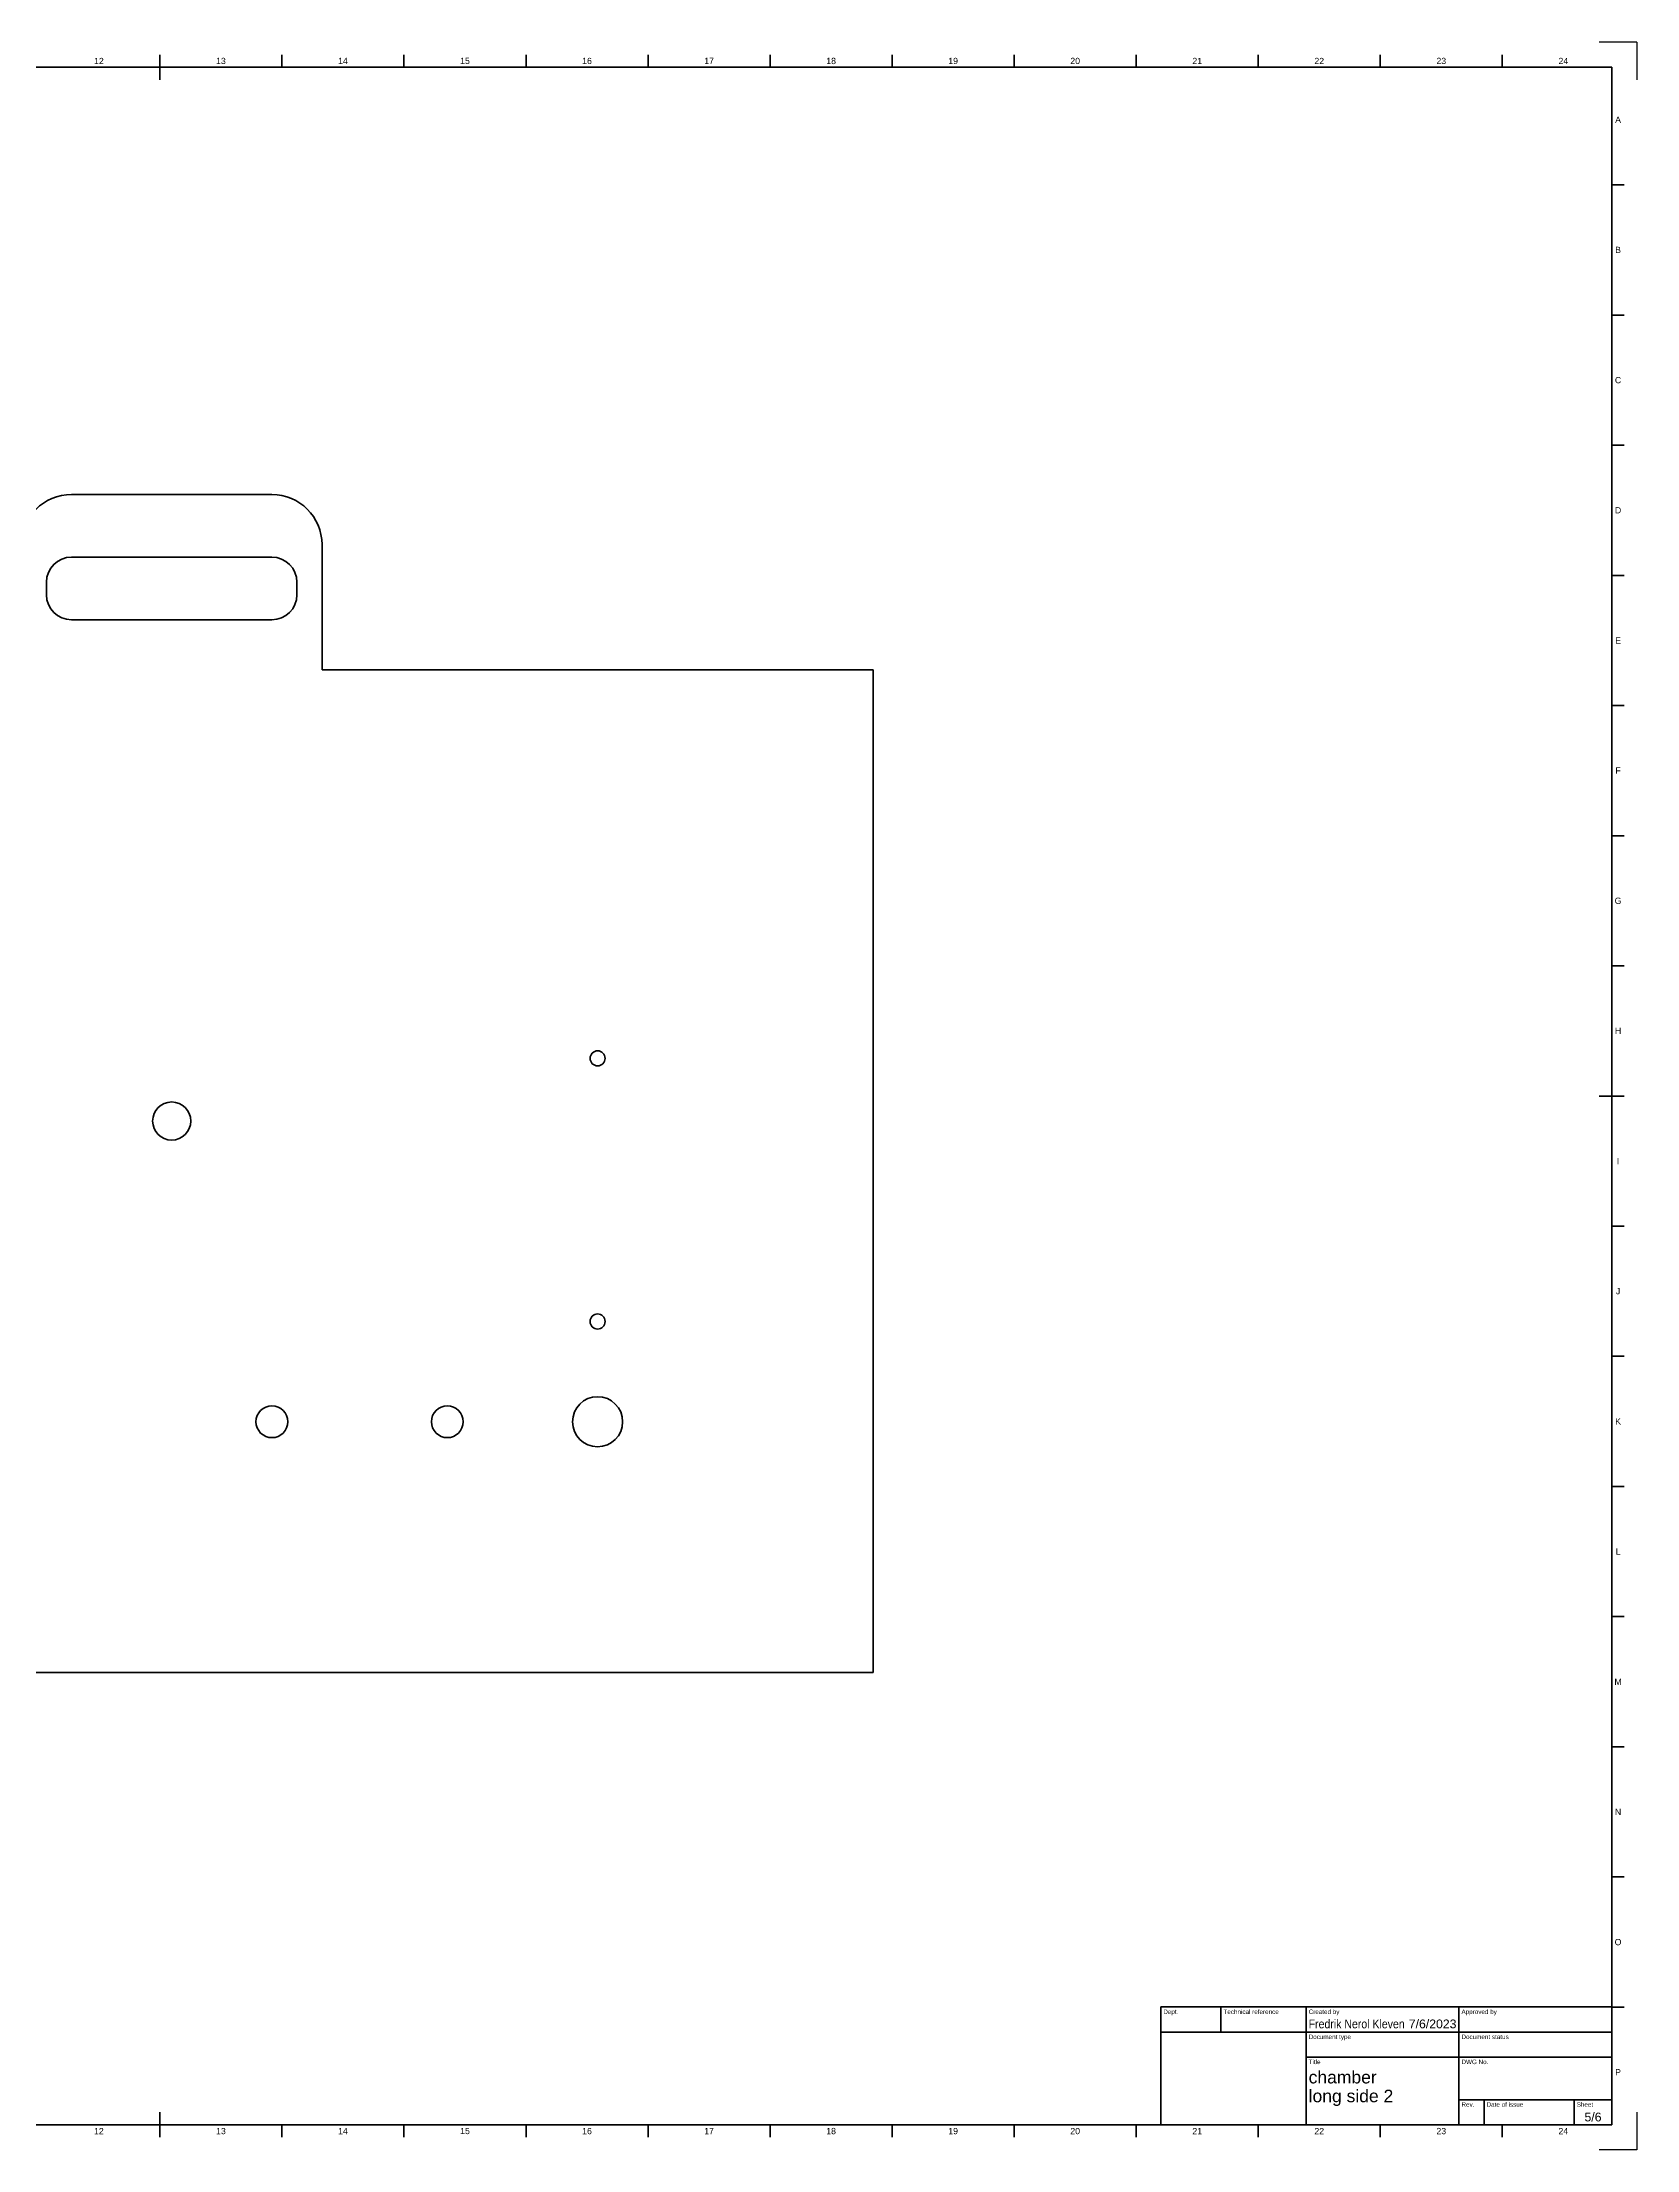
# Model space of a CAD drawing. Header units: millimetres. Extents: x 0 to 1189, y 0 to 841.
# Drawn here: x 552 to 1189, y 0 to 841 of the extents above; entities that cross this region are included whole.
import ezdxf
from ezdxf.enums import TextEntityAlignment as Align

# ---------------------------------------------------------------- set-up
doc = ezdxf.new("R2010")
doc.units = ezdxf.units.MM
doc.header["$LTSCALE"] = 0.75
for name, color, linetype, lineweight in [('BORDER', 7, 'Continuous', 35), ('TITLEBLOCK', 7, 'Continuous', 50), ('Visible', 7, 'Continuous', 70)]:
    doc.layers.add(name, color=color, linetype=linetype, lineweight=lineweight)
doc.styles.add('FusionTitle', font='arial.ttf')

# ---------------------------------------------------------------- blocks, each defined once
blk = doc.blocks.new('ISO_A0_SHEET')
at = {"layer": 'BORDER'}
for p, q in [((599.5, 836), (599.5, 826)), ((648.208333, 836), (648.208333, 831)), ((696.916666, 836), (696.916666, 831)), ((745.624999, 836), (745.624999, 831)), ((794.333332, 836), (794.333332, 831)), ((843.041665, 836), (843.041665, 831)), ((891.749998, 836), (891.749998, 831)), ((940.458331, 836), (940.458331, 831)), ((989.166664, 836), (989.166664, 831)), ((1037.874997, 836), (1037.874997, 831)), ((1086.58333, 836), (1086.58333, 831)), ((1135.291663, 836), (1135.291663, 831)), ((20, 831), (1179, 831)), ((1179, 831), (1179, 10)), ((1179, 784.0625), (1184, 784.0625)), ((1179, 732.125), (1184, 732.125)), ((1179, 680.1875), (1184, 680.1875)), ((1179, 628.25), (1184, 628.25)), ((1179, 576.3125), (1184, 576.3125)), ((1179, 524.375), (1184, 524.375)), ((1179, 472.4375), (1184, 472.4375)), ((1174, 420.5), (1184, 420.5)), ((1179, 368.5625), (1184, 368.5625)), ((1179, 316.625), (1184, 316.625)), ((1179, 264.6875), (1184, 264.6875)), ((1179, 212.75), (1184, 212.75)), ((1179, 160.8125), (1184, 160.8125)), ((1179, 108.875), (1184, 108.875)), ((1179, 56.9375), (1184, 56.9375)), ((20, 10), (1179, 10)), ((599.5, 15), (599.5, 5)), ((648.208333, 10), (648.208333, 5)), ((696.916666, 10), (696.916666, 5)), ((745.624999, 10), (745.624999, 5)), ((794.333332, 10), (794.333332, 5)), ((843.041665, 10), (843.041665, 5)), ((891.749998, 10), (891.749998, 5)), ((940.458331, 10), (940.458331, 5)), ((989.166664, 10), (989.166664, 5)), ((1037.874997, 10), (1037.874997, 5)), ((1086.58333, 10), (1086.58333, 5)), ((1135.291663, 10), (1135.291663, 5))]:
    blk.add_line(p, q, dxfattribs=at)
at = {"layer": 'Defpoints'}
for p, q in [((1189, 841), (1174, 841)), ((1189, 841), (1189, 826)), ((1189, 15), (1189, 0)), ((1189, 0), (1174, 0))]:
    blk.add_line(p, q, dxfattribs=at)
at = {"layer": 'BORDER', "style": 'FusionTitle'}
for s, p in [('12', (575.145833, 833.5)), ('13', (623.854167, 833.5)), ('14', (672.5625, 833.5)), ('15', (721.270833, 833.5)), ('16', (769.979166, 833.5)), ('17', (818.687499, 833.5)), ('18', (867.395832, 833.5)), ('19', (916.104165, 833.5)), ('20', (964.812498, 833.5)), ('21', (1013.520831, 833.5)), ('22', (1062.229164, 833.5)), ('23', (1110.937497, 833.5)), ('24', (1159.64583, 833.5)), ('A', (1181.5, 810.03125)), ('B', (1181.5, 758.09375)), ('C', (1181.5, 706.15625)), ('D', (1181.5, 654.21875)), ('E', (1181.5, 602.28125)), ('F', (1181.5, 550.34375)), ('G', (1181.5, 498.40625)), ('H', (1181.5, 446.46875)), ('I', (1181.5, 394.53125)), ('J', (1181.5, 342.59375)), ('K', (1181.5, 290.65625)), ('L', (1181.5, 238.71875)), ('M', (1181.5, 186.78125)), ('N', (1181.5, 134.84375)), ('O', (1181.5, 82.90625)), ('P', (1181.5, 30.96875)), ('12', (575.145833, 7.5)), ('13', (623.854167, 7.5)), ('14', (672.5625, 7.5)), ('15', (721.270833, 7.5)), ('16', (769.979166, 7.5)), ('17', (818.687499, 7.5)), ('18', (867.395832, 7.5)), ('19', (916.104165, 7.5)), ('20', (964.812498, 7.5)), ('21', (1013.520831, 7.5)), ('22', (1062.229164, 7.5)), ('23', (1110.937497, 7.5)), ('24', (1159.64583, 7.5))]:
    blk.add_text(s, height=2.5, dxfattribs=at).set_placement(p, align=Align.MIDDLE)
blk = doc.blocks.new('ISO_TITLEBLOCK')
at = {"layer": 'TITLEBLOCK'}
for p, q in [((0, 47), (-180, 47)), ((-180, 47), (-180, 0)), ((-156, 37), (-156, 47)), ((-122, 0), (-122, 47)), ((-61, 0), (-61, 47)), ((0, 0), (0, 47)), ((-180, 37), (0, 37)), ((-122, 27), (0, 27)), ((-61, 10), (0, 10)), ((-51, 0), (-51, 10)), ((-15, 0), (-15, 10)), ((-180, 0), (0, 0))]:
    blk.add_line(p, q, dxfattribs=at)
at = {"layer": 'TITLEBLOCK', "style": 'FusionTitle'}
for s, p in [('Dept.', (-179, 46)), ('Technical reference', (-155, 46)), ('Created by', (-121, 46)), ('Approved by', (-60, 46)), ('Document type', (-121, 36)), ('Document status', (-60, 36)), ('Title', (-121, 26)), ('DWG No.', (-60, 26)), ('Rev.', (-60, 9)), ('Date of issue', (-50, 9)), ('Sheet', (-14, 9))]:
    blk.add_text(s, height=1.8, dxfattribs=at).set_placement(p, align=Align.TOP_LEFT)
for tag, height, p in [('TECHNICAL_REFERENCE', 3.5, (-155, 42)), ('CREATED_BY', 3.5, (-121, 42)), ('APPROVED_BY', 3.5, (-60, 42)), ('DEPT', 3.5, (-179, 42)), ('DOCUMENT_TYPE', 3.5, (-121, 32)), ('DOCUMENT_STATUS', 3.5, (-60, 32)), ('TITLE_1', 5, (-121, 21.5)), ('TITLE_2', 5, (-121, 14)), ('TITLE_3', 5, (-121, 6.5)), ('DATE_OF_ISSUE', 3.5, (-50, 5))]:
    blk.add_attdef(tag, text='', height=height, dxfattribs=at).set_placement(p, align=Align.TOP_LEFT)
for tag, p in [('CREATED_DATE', (-62, 42)), ('APPROVED_DATE', (-0.99, 42))]:
    blk.add_attdef(tag, text='', height=3.5, dxfattribs=at).set_placement(p, align=Align.TOP_RIGHT)
for tag, height, p in [('DRAWING_NUMBER', 5, (-30.5, 19.75)), ('REV', 3.5, (-56, 4.85)), ('SHEET', 3.5, (-7.5, 4.85))]:
    blk.add_attdef(tag, text='', height=height, dxfattribs=at).set_placement(p, align=Align.TOP_CENTER)

msp = doc.modelspace()

# ---------------------------------------------------------------- linework, layer by layer
at = {"layer": 'Visible', "extrusion": (0, 1, 0)}
for p, q in [((644.19848, 660.521377), (564.19848, 660.521377)), ((664.19848, 590.521377), (664.19848, 640.521377)), ((564.19848, 635.521377), (644.19848, 635.521377)), ((554.19848, 620.521377), (554.19848, 625.521377)), ((654.19848, 625.521377), (654.19848, 620.521377)), ((644.19848, 610.521377), (564.19848, 610.521377)), ((884.19848, 590.521377), (664.19848, 590.521377)), ((884.19848, 190.521377), (884.19848, 590.521377)), ((324.19848, 190.521377), (884.19848, 190.521377))]:
    msp.add_line(p, q, dxfattribs=at)
at = {"layer": 'Visible', "extrusion": (-2e-16, 0, -1)}
for centre, radius in [((-774.19848, 435.521377), 3), ((-604.19848, 410.521377), 7.6), ((-774.19848, 330.521377), 3), ((-644.19848, 290.521377), 6.35), ((-714.19848, 290.521377), 6.35), ((-774.19848, 290.521377), 10)]:
    msp.add_circle(centre, radius, dxfattribs=at)
at = {"layer": 'Visible'}
for centre, start, end in [((564.19848, 640.521377), 90, 180), ((644.19848, 640.521377), 0, 90)]:
    msp.add_arc(centre, 20, start, end, dxfattribs=at)
at = {"layer": 'Visible', "extrusion": (-2e-16, 0, -1)}
for centre, start, end in [((-564.19848, 625.521377), 0, 90), ((-644.19848, 625.521377), 90, 180), ((-564.19848, 620.521377), 270, 0), ((-644.19848, 620.521377), 180, 270)]:
    msp.add_arc(centre, 10, start, end, dxfattribs=at)

# ---------------------------------------------------------------- block references
at = {"layer": 'BORDER'}
msp.add_blockref('ISO_A0_SHEET', (0, 0), dxfattribs=at)
at = {"layer": 'TITLEBLOCK'}
ref = msp.add_blockref('ISO_TITLEBLOCK', (1179, 10), dxfattribs=at)
ref.add_attrib('CREATED_DATE', '7/6/2023', dxfattribs={"height": 3.5, "style": 'FusionTitle'}).set_placement((1117, 52), align=Align.TOP_RIGHT)
ref.add_attrib('SHEET', '5/6', dxfattribs={"height": 3.5, "style": 'FusionTitle'}).set_placement((1171.5, 14.85), align=Align.TOP_CENTER)
ref.add_attrib('TITLE_2', 'long side 2', dxfattribs={"height": 5, "style": 'FusionTitle'}).set_placement((1058, 24), align=Align.TOP_LEFT)
ref.add_attrib('TITLE_1', 'chamber', dxfattribs={"height": 5, "style": 'FusionTitle'}).set_placement((1058, 31.5), align=Align.TOP_LEFT)
ref.add_attrib('CREATED_BY', 'Fredrik Nerol Kleven', dxfattribs={"height": 3.5, "style": 'FusionTitle', "width": 0.860161}).set_placement((1058, 52), align=Align.TOP_LEFT)

doc.saveas('drawing.dxf')
